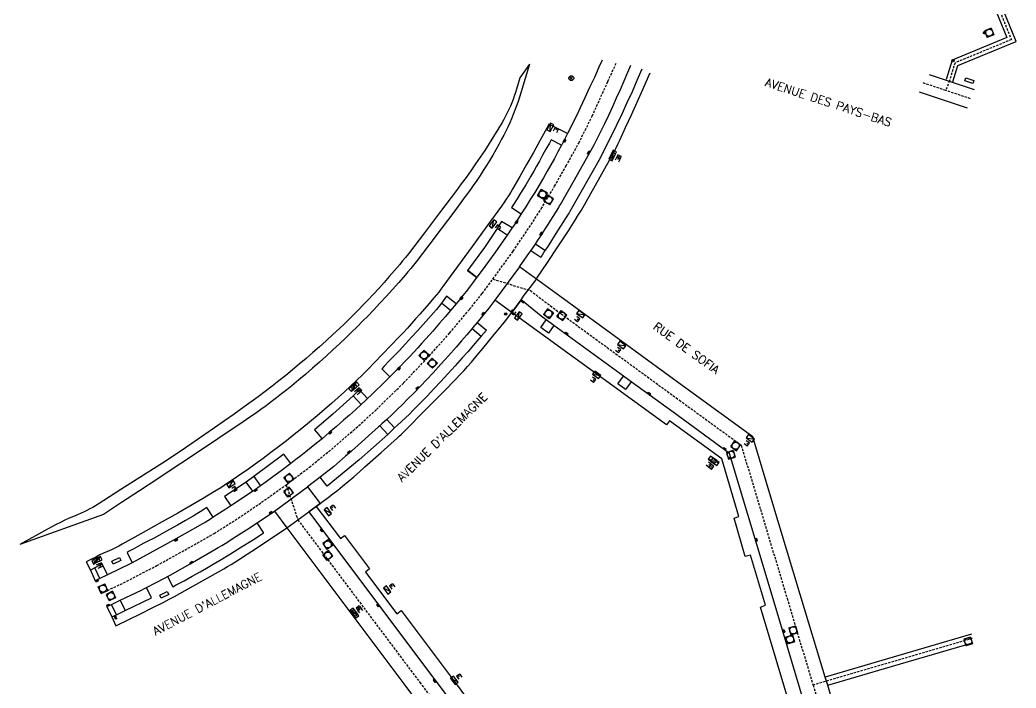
# Model space of a CAD drawing. Header units: millimetres. Extents: x 146507 to 147000, y 144298 to 145000.
# Drawn here: x 146753.6 to 146963.9, y 144718.9 to 144860 of the extents above; entities that cross this region are included whole.
import ezdxf
from ezdxf.enums import TextEntityAlignment as Align

# ---------------------------------------------------------------- set-up
doc = ezdxf.new("R2010")
doc.units = ezdxf.units.MM
doc.linetypes.add('DASHED', pattern=[0.75, 0.5, -0.25])
doc.layers.get('0').update_dxf_attribs({"linetype": 'CONTINUOUS'})
for name, color, linetype in [('w0001', 6, 'DASHED'), ('W0006', 2, 'CONTINUOUS'), ('w0008', 7, 'CONTINUOUS'), ('w0014', 7, 'CONTINUOUS'), ('W0060', 7, 'DASHED'), ('W0061', 7, 'CONTINUOUS'), ('W0210', 2, 'CONTINUOUS'), ('W0213', 2, 'CONTINUOUS'), ('w0400', 7, 'CONTINUOUS'), ('w0420', 7, 'CONTINUOUS'), ('W0421', 7, 'CONTINUOUS'), ('W0425', 7, 'CONTINUOUS'), ('W0430', 7, 'CONTINUOUS'), ('w0469', 7, 'CONTINUOUS'), ('w0856', 7, 'CONTINUOUS'), ('W0989', 7, 'CONTINUOUS')]:
    doc.layers.add(name, color=color, linetype=linetype)
doc.styles.get("Standard").update_dxf_attribs({"font": 'romans.shx', "width": 0.85})

# ---------------------------------------------------------------- blocks, each defined once
blk = doc.blocks.new('T469')
at = {"color": 0, "linetype": 'Continuous', "flags": 128}
for points in [[(-0.35, 0.35), (0.35, -0.35)], [(-0.35, -0.35), (0.35, 0.35)]]:
    blk.add_lwpolyline(points, dxfattribs=at)
at = {"color": 0, "linetype": 'Continuous'}
blk.add_circle((0, 0), 0.5, dxfattribs=at)
blk = doc.blocks.new('t430')
at = {"flags": 128}
for points in [[(0.8, 0.8), (-0.8, 0.8)], [(-0.8, 0.8), (-0.8, 0)], [(0.8, 0.8), (-0.8, 0)], [(-0.8, 0), (0.8, 0)], [(-0.4, 2.1), (0.4, 2.1)], [(-0.4, 2.1), (-0.4, 1.3)], [(-0.4, 1.7), (0, 1.7)], [(-0.4, 1.3), (0.4, 1.3)], [(0.8, 0), (0.8, 0.8)]]:
    blk.add_lwpolyline(points, dxfattribs=at)
blk = doc.blocks.new('T400')
for p, q in [((-0.15, 0.3), (0.15, 0.3)), ((-0.15, -0.25), (-0.15, 0.3)), ((-0.15, 0.15), (0.15, 0.15)), ((-0.15, 0), (0.15, 0)), ((0.15, 0.3), (0.15, -0.25)), ((-0.15, -0.15), (0.15, -0.15)), ((-0.15, -0.25), (-0.15, -0.3)), ((-0.15, -0.3), (0.15, -0.3)), ((0.15, -0.3), (0.15, -0.25))]:
    blk.add_line(p, q)
blk = doc.blocks.new('T420')
for p, q in [((0.75, 0.75), (-0.75, 0.75)), ((-0.75, 0.75), (-0.75, -0.75)), ((0.75, 0.75), (0.75, -0.75)), ((0.75, -0.75), (-0.75, -0.75))]:
    blk.add_line(p, q)
blk.add_ellipse((0, 0), major_axis=(-0.53, 0.53), ratio=1, start_param=3.926991, end_param=10.210176)
blk = doc.blocks.new('T425')
for p, q in [((-0.15, 0.6), (0.15, 0.6)), ((-0.15, 0.6), (-0.15, 0.3)), ((-0.15, 0.3), (0.15, 0.3)), ((-0.15, 0.15), (0.15, 0.15)), ((-0.15, -0.15), (-0.15, 0.15)), ((0, 0.45), (0.15, 0.45)), ((0.15, 0.45), (0.15, 0.3)), ((0.15, 0.15), (0.15, -0.15)), ((0.15, -0.15), (-0.15, -0.15))]:
    blk.add_line(p, q)
blk.add_ellipse((0, 0), major_axis=(-0.106, 0.106), ratio=1, start_param=3.926991, end_param=10.210176)
blk = doc.blocks.new('T856')
for p, q in [((-0.125, 0), (0.125, 0)), ((0, 0.125), (0, -0.125))]:
    blk.add_line(p, q)
blk.add_ellipse((0, 0), major_axis=(-0.177, 0.177), ratio=1, start_param=3.9269908, end_param=10.2101761)

msp = doc.modelspace()

# ---------------------------------------------------------------- linework, layer by layer
at = {"layer": 'w0001'}
for points in [[(146874.4, 144839.67), (146877.7, 144846.97), (146879.52, 144850.94)], [(146954.26, 144843.33), (146949.03, 144845.07), (146944.17, 144846.69)], [(146770.71, 144738.88), (146776.17, 144741.49), (146782.5, 144744.8), (146789.73, 144748.8), (146794.59, 144751.56), (146799.04, 144754.4), (146804.01, 144757.71), (146809.79, 144761.84), (146814.69, 144765.55), (146819.33, 144769.32), (146823.98, 144773.3), (146828.83, 144777.71), (146834.57, 144783.33), (146839.98, 144789.01), (146844.29, 144793.86), (146848.51, 144798.88), (146851.19, 144802.24), (146853.44, 144805.26), (146857.73, 144811.17), (146860.7, 144815.55), (146863.62, 144820.09), (146866.46, 144824.88), (146868.9, 144829.15), (146871.56, 144833.97), (146874.4, 144839.67)], [(146853.44, 144805.26), (146861.36, 144802.82), (146867.83, 144797.93), (146892.8, 144779.7), (146905.85, 144770.21), (146909.91, 144756.68), (146915.53, 144737.89), (146921.01, 144719.57), (146921.69, 144717.29), (146922.01, 144716.23), (146925.81, 144703.46), (146931.98, 144682.71), (146936.56, 144667.3), (146940.52, 144654), (146943.97, 144642.13), (146946.45, 144633.82)], [(146809.79, 144761.84), (146812.27, 144754.44), (146826.17, 144735.9), (146838.01, 144720.12), (146850.86, 144703), (146863.75, 144685.84), (146870.95, 144676.19), (146874.57, 144671.35), (146876.09, 144668.82)]]:
    msp.add_lwpolyline(points, dxfattribs=at)
at = {"layer": 'W0006'}
for points in [[(146884.87, 144849.57), (146883.84, 144847.19), (146882.8, 144844.81), (146881.74, 144842.45), (146880.65, 144840.09), (146879.54, 144837.75), (146878.41, 144835.42), (146877.24, 144833.1), (146876.05, 144830.81), (146869.68, 144819.54), (146869.51, 144819.24), (146869.33, 144818.94), (146867.1, 144815.43), (146864.86, 144811.93), (146864.43, 144811.26), (146862.4, 144812.64)], [(146867.9, 144833.5), (146865.74, 144834.62), (146865.35, 144833.95), (146864.63, 144832.7), (146863.93, 144831.44), (146863.25, 144830.18), (146862.67, 144829.11), (146862.07, 144828.05), (146861.47, 144827), (146860.39, 144825.18), (146859.29, 144823.37), (146858.55, 144822.19), (146857.8, 144821.02), (146857.37, 144820.35), (146859.41, 144819.01)], [(146856.42, 144814.5), (146854.36, 144815.91), (146851.63, 144811.91), (146848.07, 144807.09), (146850.02, 144805.6), (146848.06, 144807.12), (146850.01, 144805.59)], [(146844.48, 144798.63), (146842.61, 144800.21), (146842.09, 144799.57), (146841.51, 144798.87), (146840.91, 144798.17), (146839.25, 144796.29), (146837.58, 144794.42), (146836.27, 144792.99), (146834.96, 144791.56), (146833.63, 144790.14), (146832.6, 144789.06), (146831.56, 144787.98), (146830.51, 144786.91), (146829.96, 144786.35), (146831.68, 144784.64)], [(146849.04, 144794.8), (146850.94, 144793.21), (146850.44, 144792.62), (146849.3, 144791.27), (146848.15, 144789.93), (146846.98, 144788.61), (146845.48, 144786.93), (146843.95, 144785.26), (146842.41, 144783.61), (146840.98, 144782.09), (146839.54, 144780.58), (146838.09, 144779.09), (146836.63, 144777.6), (146835.81, 144776.78), (146834.98, 144775.97), (146834.14, 144775.17), (146833.29, 144774.39), (146832.69, 144773.84), (146831.05, 144775.65)], [(146825.62, 144778.8), (146823.95, 144780.59), (146819.63, 144776.74), (146815.8, 144773.45), (146817.36, 144771.56)], [(146829.56, 144774.28), (146831.23, 144772.47), (146825.19, 144767.12), (146818.47, 144761.53), (146816.97, 144763.44)], [(146810.8, 144766.34), (146809.28, 144768.28), (146802.96, 144763.62), (146804.35, 144761.59)], [(146802.74, 144760.46), (146801.36, 144762.42), (146796.76, 144759.36), (146798.08, 144757.38)], [(146794.42, 144754.97), (146793.06, 144757.04), (146792.41, 144756.62), (146791.67, 144756.15), (146790.93, 144755.69), (146790.18, 144755.24), (146788.53, 144754.27), (146786.87, 144753.32), (146785.2, 144752.37), (146784.06, 144751.74), (146782.91, 144751.12), (146781.76, 144750.52), (146780.59, 144749.93), (146779.59, 144749.42), (146778.6, 144748.89), (146777.61, 144748.35), (146776.63, 144747.8), (146776.24, 144747.58), (146777.29, 144745.38)], [(146784.71, 144742.45), (146785.9, 144740.31), (146786.6, 144740.69), (146788.28, 144741.6), (146789.95, 144742.53), (146791.61, 144743.47), (146792.98, 144744.26), (146794.35, 144745.06), (146795.71, 144745.87), (146798.04, 144747.28), (146800.36, 144748.71), (146802.67, 144750.15), (146804.97, 144751.61), (146805.01, 144751.64), (146805.03, 144751.67), (146805.04, 144751.72), (146805.03, 144751.76), (146805.01, 144751.8), (146803.67, 144753.84)], [(146770.44, 144742.04), (146769.4, 144744.3), (146768.46, 144743.82), (146769.46, 144741.58)], [(146774.76, 144737.45), (146775.8, 144735.27), (146781.35, 144737.96), (146780.29, 144740.15)], [(146771.96, 144736.17), (146773.02, 144733.94), (146773.96, 144734.37), (146772.91, 144736.57)]]:
    msp.add_lwpolyline(points, dxfattribs=at)
at = {"layer": 'w0008'}
for points in [[(146876.5, 144851.46), (146875.83, 144849.97), (146874.85, 144847.82), (146873.86, 144845.67), (146872.86, 144843.52), (146871.85, 144841.38), (146871.2, 144840.02), (146870.53, 144838.66), (146869.86, 144837.31), (146869.17, 144835.97), (146867.97, 144833.63), (146867.9, 144833.5), (146867.17, 144832.11), (146866.42, 144830.74), (146865.67, 144829.37), (146864.9, 144828.01), (146864.11, 144826.65), (146863.2, 144825.11), (146862.27, 144823.57), (146861.33, 144822.04), (146860.37, 144820.52), (146859.41, 144819.01), (146857.83, 144816.58), (146857.49, 144816.07), (146857.45, 144816), (146856.42, 144814.5), (146855.14, 144812.65), (146853.84, 144810.81), (146852.52, 144808.98), (146851.18, 144807.16), (146849.84, 144805.35), (146848.47, 144803.55), (146847.78, 144802.66), (146847.08, 144801.77), (146846.38, 144800.89), (146845.66, 144800.02), (146844.48, 144798.63), (146843.33, 144797.28), (146842.18, 144795.95), (146840.74, 144794.29), (146839.29, 144792.64), (146838.45, 144791.7), (146837.6, 144790.77), (146836.74, 144789.84), (146835.88, 144788.93), (146834.84, 144787.84), (146833.8, 144786.77), (146832.74, 144785.7), (146831.68, 144784.64), (146830.11, 144783.09), (146828.53, 144781.55), (146827.74, 144780.78), (146826.94, 144780.03), (146826.46, 144779.58), (146825.62, 144778.8), (146824.4, 144777.67), (146823.16, 144776.56), (146821.91, 144775.45), (146820.41, 144774.14), (146818.89, 144772.85), (146817.36, 144771.56), (146816.23, 144770.63), (146815.09, 144769.7), (146813.95, 144768.78), (146812.9, 144767.96), (146811.85, 144767.15), (146810.8, 144766.34), (146808.77, 144764.81), (146806.73, 144763.3), (146805.55, 144762.44), (146804.35, 144761.59), (146803.03, 144760.66), (146802.74, 144760.46), (146802.08, 144760.02), (146798.08, 144757.38), (146797.06, 144756.71), (146794.42, 144754.97), (146793.85, 144754.61), (146793.27, 144754.25), (146792.69, 144753.9), (146792.1, 144753.57), (146788.41, 144751.5), (146784.71, 144749.45), (146781, 144747.41), (146777.29, 144745.38), (146776.99, 144745.22), (146772.06, 144742.83), (146770.44, 144742.04), (146769.46, 144741.58)], [(146927.59, 144707.54), (146924.11, 144719.56), (146923.58, 144721.24), (146918.27, 144738.7), (146912.54, 144757.8), (146908.33, 144771.96), (146894.14, 144782.25), (146872.03, 144798.41), (146867.56, 144801.68), (146859.04, 144807.84), (146859.71, 144808.79), (146861.05, 144810.69), (146861.42, 144811.22), (146862.27, 144812.44), (146862.4, 144812.64), (146862.87, 144813.33), (146863.33, 144814.03), (146863.78, 144814.73), (146864.97, 144816.6), (146866.15, 144818.48), (146867.32, 144820.37), (146867.51, 144820.69), (146867.7, 144821.02), (146870.64, 144826.19), (146873.58, 144831.38), (146874.19, 144832.48), (146874.79, 144833.58), (146875.37, 144834.7), (146875.95, 144835.82), (146876.51, 144836.95), (146877.05, 144838.08), (146877.9, 144839.88), (146878.73, 144841.68), (146879.55, 144843.49), (146880.35, 144845.3), (146881.14, 144847.12), (146881.92, 144848.95), (146882.54, 144850.42)], [(146945.5, 144848.47), (146955.05, 144845.27)], [(146953.59, 144841.32), (146943.51, 144844.69)], [(146863.63, 144797.45), (146859.43, 144800.87), (146857.45, 144798.22), (146853.87, 144800.83), (146852.55, 144799.13), (146851.92, 144798.33), (146851.28, 144797.54), (146850.69, 144796.81), (146850.1, 144796.08), (146849.21, 144795.01), (146849.04, 144794.8), (146847.95, 144793.49), (146846.84, 144792.2), (146845.71, 144790.91), (146844.09, 144789.09), (146842.46, 144787.28), (146840.81, 144785.48), (146839.48, 144784.07), (146838.14, 144782.66), (146836.8, 144781.26), (146835.43, 144779.88), (146834.36, 144778.8), (146833.26, 144777.74), (146832.16, 144776.69), (146831.05, 144775.65), (146830.01, 144774.69), (146829.56, 144774.28), (146829.32, 144774.07), (146823.56, 144768.94), (146822.33, 144767.85), (146821.08, 144766.78), (146819.83, 144765.72), (146818.89, 144764.95), (146817.93, 144764.19), (146816.97, 144763.44), (146814.29, 144761.4), (146816.96, 144757.92), (146816.13, 144757.28), (146814.58, 144756.13), (146828.87, 144737.07), (146840.96, 144720.98), (146851.73, 144706.64)], [(146920.05, 144712.75), (146912.79, 144737.08), (146907.27, 144755.55), (146903.37, 144768.46), (146891.47, 144777.16), (146882.65, 144783.59), (146881.02, 144784.78), (146866.29, 144795.47), (146864.68, 144796.69), (146863.63, 144797.45)], [(146771.96, 144736.17), (146772.91, 144736.57), (146774.76, 144737.45), (146777, 144738.54), (146779.24, 144739.62), (146779.77, 144739.88), (146780.29, 144740.15), (146784.26, 144742.21), (146784.71, 144742.45), (146785.03, 144742.62), (146785.34, 144742.79), (146790.05, 144745.47), (146794.75, 144748.15), (146795.47, 144748.57), (146796.18, 144749), (146796.89, 144749.44), (146799.16, 144750.89), (146801.42, 144752.36), (146803.67, 144753.84), (146807.3, 144756.24), (146809.96, 144752.74), (146823.46, 144734.73), (146835.07, 144719.27), (146849.99, 144699.37)]]:
    msp.add_lwpolyline(points, dxfattribs=at)
at = {"layer": 'w0014'}
for points in [[(146773.02, 144733.94), (146773.86, 144732.1), (146776.58, 144733.42), (146779.06, 144734.62), (146781.53, 144735.84), (146783.99, 144737.08), (146785.12, 144737.67), (146786.24, 144738.26), (146787.35, 144738.88), (146791.99, 144741.49), (146796.62, 144744.12), (146797.41, 144744.57), (146798.2, 144745.04), (146798.98, 144745.52), (146799.75, 144746), (146801.54, 144747.16), (146803.33, 144748.32), (146805.11, 144749.5), (146806.89, 144750.68), (146809.96, 144752.74), (146814.58, 144756.13), (146816.13, 144757.28), (146816.96, 144757.92), (146817.63, 144758.41), (146818.65, 144759.17), (146819.67, 144759.94), (146820.68, 144760.73), (146821.67, 144761.53), (146822.88, 144762.53), (146824.08, 144763.54), (146825.26, 144764.57), (146826.43, 144765.6), (146829.84, 144768.66), (146833.25, 144771.71), (146833.67, 144772.1), (146834.09, 144772.48), (146834.45, 144772.83), (146834.81, 144773.18), (146839.38, 144777.78), (146843.95, 144782.39), (146844.8, 144783.26), (146845.64, 144784.14), (146846.47, 144785.02), (146847.28, 144785.92), (146848.09, 144786.83), (146848.89, 144787.74), (146850.11, 144789.17), (146851.33, 144790.62), (146852.53, 144792.07), (146853.73, 144793.53), (146854.91, 144795), (146856.08, 144796.48), (146857.45, 144798.22), (146859.43, 144800.87), (146859.93, 144801.62), (146860.28, 144802.12), (146860.64, 144802.61), (146861, 144803.1), (146861.38, 144803.58), (146861.73, 144804.03), (146862.08, 144804.48), (146862.41, 144804.94), (146862.73, 144805.42), (146864.96, 144808.75), (146867.17, 144812.1), (146869.37, 144815.45), (146870.1, 144816.58), (146870.82, 144817.72), (146871.53, 144818.86), (146871.83, 144819.35), (146872.11, 144819.84), (146875.08, 144825.09), (146878.04, 144830.33), (146878.5, 144831.17), (146878.95, 144832.01), (146879.38, 144832.85), (146879.8, 144833.71), (146880.21, 144834.57), (146881.46, 144837.24), (146882.69, 144839.92), (146883.9, 144842.61), (146885.11, 144845.3), (146886.3, 144848), (146886.63, 144848.76)], [(146869.17, 144835.97), (146865.25, 144837.96), (146864.8, 144837.13), (146863.41, 144834.56), (146861.99, 144832), (146860.56, 144829.45), (146859.12, 144826.9), (146857.66, 144824.37), (146857.21, 144823.6), (146856.74, 144822.85), (146856.26, 144822.11), (146855.77, 144821.38), (146855.26, 144820.66), (146852.18, 144816.4), (146849.09, 144812.16), (146845.99, 144807.92), (146842.88, 144803.69), (146842.44, 144803.1), (146841.99, 144802.52), (146841.53, 144801.95), (146841.06, 144801.38), (146839.53, 144799.6), (146838, 144797.83), (146837.13, 144796.84), (146836.26, 144795.86), (146835.4, 144794.91), (146834.54, 144793.98), (146833.67, 144793.05), (146831.92, 144791.21), (146830.16, 144789.38), (146828.39, 144787.56), (146827.16, 144786.31), (146825.91, 144785.07), (146824.65, 144783.84), (146823.37, 144782.63), (146822.08, 144781.43), (146820.78, 144780.25), (146819.46, 144779.08), (146817.89, 144777.72), (146816.31, 144776.37), (146814.71, 144775.04), (146813.1, 144773.73), (146811.48, 144772.42), (146809.85, 144771.14), (146808.2, 144769.87), (146806.57, 144768.63), (146804.93, 144767.41), (146803.27, 144766.21), (146801.61, 144765.02), (146800.21, 144764.05), (146798.81, 144763.09), (146797.4, 144762.15), (146795.98, 144761.23), (146794.7, 144760.42), (146793.4, 144759.62), (146792.1, 144758.84), (146790.79, 144758.08), (146786.91, 144755.86), (146783.02, 144753.65), (146779.12, 144751.46), (146775.21, 144749.29), (146774.5, 144748.9), (146773.78, 144748.54), (146773.06, 144748.19), (146772.32, 144747.86), (146771.4, 144747.45), (146770.49, 144747.02), (146769.59, 144746.58), (146768.69, 144746.12), (146767.61, 144745.55), (146768.46, 144743.82)], [(146857.49, 144816.07), (146855.28, 144817.43), (146854.36, 144815.91)], [(146864.43, 144811.26), (146863.56, 144809.8), (146861.42, 144811.22)], [(146859.04, 144807.84), (146853.87, 144800.83)], [(146845.66, 144800.02), (146843.67, 144801.64), (146842.61, 144800.21)], [(146890.07, 144774.46), (146857.45, 144798.22)], [(146850.1, 144796.08), (146852.1, 144794.46), (146850.94, 144793.21)], [(146866.29, 144795.47), (146865.16, 144793.86), (146863.52, 144795.07), (146864.68, 144796.69)], [(146882.65, 144783.59), (146881.46, 144781.95), (146879.84, 144783.13), (146881.02, 144784.78)], [(146826.94, 144780.03), (146825.18, 144781.93), (146823.95, 144780.59)], [(146916.52, 144713.94), (146909.92, 144736.04), (146910.97, 144736.4), (146907.8, 144747), (146906.72, 144746.68), (146904.34, 144754.82), (146905.36, 144755.15), (146901.75, 144767.32), (146890.74, 144775.33), (146890.07, 144774.46)], [(146832.69, 144773.84), (146831.23, 144772.47)], [(146802.96, 144763.62), (146801.36, 144762.42)], [(146807.3, 144756.24), (146814.29, 144761.4)], [(146816.13, 144757.28), (146821.25, 144750.48), (146822.13, 144751.13), (146827.42, 144744.11), (146826.55, 144743.41), (146833.16, 144734.61), (146834.06, 144735.28), (146844.81, 144720.92), (146854.2, 144708.35)], [(146772.06, 144742.83), (146770.98, 144745.15), (146769.4, 144744.3)], [(146773.96, 144734.37), (146775.8, 144735.27)]]:
    msp.add_lwpolyline(points, dxfattribs=at)
at = {"layer": 'W0060'}
for points in [[(146919.25, 144940.61), (146920.55, 144939.78), (146923.15, 144937.99), (146926.28, 144936.05), (146928.06, 144934.44), (146929.63, 144932.96), (146931.34, 144931.01), (146932.49, 144929.44), (146933.54, 144927.8), (146933.71, 144927.49), (146936.94, 144919.57), (146945.21, 144899.21), (146962.89, 144855.8), (146950.99, 144850.92), (146949.81, 144847.13), (146949.03, 144845.07)], [(146954.59, 144729.42), (146935.81, 144723.9), (146921.01, 144719.57)]]:
    msp.add_lwpolyline(points, dxfattribs=at)
at = {"layer": 'W0061'}
for points in [[(146950.53, 144846.91), (146951.61, 144850.35), (146963.88, 144855.39), (146963.88, 144855.39), (146945.91, 144899.5)], [(146957.89, 144866.08), (146961.91, 144856.22), (146950.42, 144851.5), (146949.1, 144847.36)], [(146954.49, 144730.34), (146935.51, 144724.74), (146923.58, 144721.24)], [(146924.11, 144719.56), (146936.11, 144723.06), (146954.69, 144728.5)]]:
    msp.add_lwpolyline(points, dxfattribs=at)
at = {"layer": 'W0210'}
msp.add_lwpolyline([(146861.17, 144850.62), (146859.12, 144847.71), (146858.43, 144845.35), (146858.2, 144844.61), (146857.96, 144843.88), (146857.7, 144843.16), (146857.41, 144842.44), (146857.12, 144841.73), (146856.8, 144841.03), (146856.47, 144840.33), (146856.11, 144839.65), (146855.75, 144838.97), (146855.36, 144838.3), (146854.47, 144836.82), (146853.56, 144835.35), (146852.64, 144833.88), (146851.7, 144832.43), (146850.75, 144830.99), (146849.78, 144829.56), (146848.79, 144828.14), (146847.79, 144826.73), (146846.77, 144825.33), (146845.74, 144823.94), (146842.37, 144819.49), (146838.99, 144815.04), (146835.59, 144810.6), (146835, 144809.84), (146834.38, 144809.08), (146833.76, 144808.33), (146832.67, 144807.06), (146831.57, 144805.8), (146830.45, 144804.55), (146829.33, 144803.3), (146828.2, 144802.07), (146827.06, 144800.84), (146826.08, 144799.82), (146825.09, 144798.8), (146824.1, 144797.79), (146823.09, 144796.79), (146822.08, 144795.81), (146821.05, 144794.83), (146819.67, 144793.54), (146818.27, 144792.26), (146816.86, 144790.99), (146815.44, 144789.74), (146814.01, 144788.5), (146812.57, 144787.28), (146811.11, 144786.07), (146809.69, 144784.91), (146808.26, 144783.77), (146806.82, 144782.64), (146805.37, 144781.52), (146803.9, 144780.42), (146802.43, 144779.34), (146800.94, 144778.26), (146798.85, 144776.78), (146796.76, 144775.31), (146794.66, 144773.84), (146792.63, 144772.43), (146790.59, 144771.03), (146788.54, 144769.63), (146787.18, 144768.71), (146785.81, 144767.81), (146784.43, 144766.91), (146779.68, 144763.85), (146774.91, 144760.81), (146770.14, 144757.77), (146769.56, 144757.41), (146768.96, 144757.07), (146768.36, 144756.73), (146767.75, 144756.42), (146767.13, 144756.12), (146766.51, 144755.84), (146765.88, 144755.57), (146764.93, 144755.17), (146763.99, 144754.76), (146763.06, 144754.34), (146762.14, 144753.89), (146761.23, 144753.44), (146760.32, 144752.96), (146759.42, 144752.47), (146753.59, 144749.24)], dxfattribs=at)
at = {"layer": 'W0213'}
msp.add_lwpolyline([(146861.17, 144850.62), (146859.34, 144844.57), (146859.05, 144843.64), (146858.74, 144842.73), (146858.42, 144841.82), (146858.08, 144840.91), (146857.73, 144840.02), (146857.36, 144839.12), (146856.98, 144838.24), (146856.58, 144837.36), (146856.16, 144836.49), (146855.73, 144835.63), (146855.28, 144834.77), (146854.67, 144833.65), (146854.05, 144832.54), (146853.41, 144831.43), (146852.76, 144830.34), (146852.09, 144829.25), (146851.41, 144828.18), (146850.72, 144827.11), (146850.01, 144826.05), (146849.28, 144825), (146848.54, 144823.96), (146847.79, 144822.94), (146845.17, 144819.41), (146842.53, 144815.9), (146839.89, 144812.39), (146837.23, 144808.9), (146836.67, 144808.17), (146836.1, 144807.46), (146835.51, 144806.76), (146834.92, 144806.07), (146833.6, 144804.57), (146832.27, 144803.08), (146830.93, 144801.61), (146829.57, 144800.15), (146828.2, 144798.69), (146827.07, 144797.51), (146825.93, 144796.35), (146824.78, 144795.19), (146823.61, 144794.05), (146822.43, 144792.92), (146821.04, 144791.6), (146819.64, 144790.3), (146818.23, 144789.01), (146816.8, 144787.74), (146815.36, 144786.47), (146813.92, 144785.22), (146812.46, 144783.98), (146810.99, 144782.76), (146809.92, 144781.88), (146808.84, 144781.02), (146807.75, 144780.17), (146806.65, 144779.33), (146805.54, 144778.51), (146804.42, 144777.7), (146803.3, 144776.9), (146802.16, 144776.12), (146800.7, 144775.13), (146790.04, 144767.97), (146787.59, 144766.33), (146785.13, 144764.7), (146782.67, 144763.08), (146778.86, 144760.58), (146775.03, 144758.08), (146771.2, 144755.6), (146753.59, 144749.24)], dxfattribs=at)
at = {"layer": 'W0421'}
for points in [[(146953.29, 144847.77), (146954.94, 144847.18), (146954.72, 144846.53), (146953.07, 144847.11)], [(146773, 144745.71), (146774.62, 144746.49), (146774.9, 144745.86), (146773.3, 144745.09)], [(146785.01, 144738.71), (146783.42, 144737.91), (146783.12, 144738.53), (146784.7, 144739.32)]]:
    msp.add_lwpolyline(points, close=True, dxfattribs=at)

# ---------------------------------------------------------------- block references
at = {"layer": 'w0400'}
for p, rotation in [((146868.55, 144834.43), 152.771450554692), ((146873.66, 144831.89), 150.8661760224197), ((146858.46, 144817.29), 147.0607038514961), ((146863.61, 144814.8), 147.1946805013303), ((146846.79, 144801.23), 143.1393083076748), ((146859.71, 144800.51), 50.88523170144553), ((146851.38, 144797.91), 141.4586093747315), ((146868.99, 144793.77), 54.03920991732678), ((146833.6, 144786.38), 135.3649225201659), ((146837.51, 144782.25), 135.9730919948988), ((146886.41, 144781.06), 53.90310994298597), ((146819.11, 144772.84), 130.4986622300655), ((146823.05, 144768.74), 131.3669252728697), ((146902.33, 144769.43), 53.83770614281963), ((146803.36, 144760.7), 125.0135596255659), ((146806.52, 144755.95), 303.4245158819976), ((146817.3, 144752.24), 216.8616946019011), ((146786.58, 144750.18), 119.031651949107), ((146909.03, 144750.23), 16.63868551009299), ((146789.79, 144745.41), 299.6049741135909), ((146769.87, 144741.58), 114.9930638025195), ((146772.18, 144736.42), 292.8029405357822), ((146829.21, 144736.42), 216.9143832867487), ((146914.82, 144730.97), 16.61088376961978), ((146841.16, 144720.46), 216.9331435407519)]:
    msp.add_blockref('T400', p, dxfattribs=dict(at, rotation=rotation))
at = {"layer": 'w0420'}
for p, rotation in [((146958.21, 144857.25), 22.32335180983784), ((146863.91, 144823.12), 238.8868666066855), ((146865.22, 144821.96), 238.8149636967375), ((146865.16, 144797.95), 324.0501916417525), ((146868.01, 144797.56), 144.0392099173268), ((146838.89, 144789.16), 227.2346253201752), ((146840.65, 144787.49), 227.4423607819188), ((146904.68, 144770.08), 143.8377061428196), ((146903.66, 144768.18), 106.8214693349194), ((146810.38, 144763.26), 216.9545553517456), ((146810.32, 144760.29), 307.4419201036649), ((146818.58, 144749.24), 35.08522258864221), ((146818.61, 144746.91), 306.861694601901), ((146771.12, 144739.91), 204.9930638025196), ((146772.8, 144738.35), 25.6556680113745), ((146916.83, 144731.12), 106.6108837696198), ((146916.15, 144729.2), 106.6108837696198), ((146953.76, 144728.77), 16.32606114089474)]:
    msp.add_blockref('T420', p, dxfattribs=dict(at, rotation=rotation))
at = {"layer": 'W0425', "rotation": 24.7266467177274}
msp.add_blockref('T425', (146773.86, 144733.65), dxfattribs=at)
at = {"layer": 'W0430'}
for p, rotation in [((146865.19, 144837.48), 241.6280856841811), ((146878.26, 144831.31), 241.9258782124335), ((146878.48, 144831.77), 241.9258782124335), ((146853.13, 144817.13), 234.1228433401845), ((146859.12, 144797.25), 53.29066041752966), ((146872.22, 144798.17), 143.8226594622205), ((146880.86, 144791.65), 143.8226594622205), ((146875.58, 144785.36), 144.0392099173268), ((146823.62, 144782.65), 223.4878094552063), ((146824.04, 144783), 223.4878094552063), ((146908.01, 144771.96), 144.0570247865325), ((146900.03, 144767.43), 143.9569390543362), ((146900.52, 144767.03), 143.9569390543362), ((146797.93, 144762.33), 213.6321346949592), ((146818.27, 144755.94), 307.0210895637503), ((146769.45, 144746.19), 207.3176439170907), ((146769.85, 144746.38), 206.2258775651599), ((146830.8, 144739.38), 306.9251909819326), ((146823.78, 144734.7), 306.9062687906527), ((146823.98, 144734.36), 306.9062687906527), ((146844.98, 144720.32), 306.7588147819006)]:
    msp.add_blockref('t430', p, dxfattribs=dict(at, rotation=rotation))
at = {"layer": 'w0469'}
msp.add_blockref('T469', (146869.99, 144847.67), dxfattribs=at)
at = {"layer": 'w0856', "rotation": 36.00787216288352}
msp.add_blockref('T856', (146957.22, 144857.25), dxfattribs=at)
at = {"layer": 'w0856'}
for p in [(146950.56, 144851.36), (146856.16, 144797.91)]:
    msp.add_blockref('T856', p, dxfattribs=at)

# ---------------------------------------------------------------- texts
at = {"layer": 'W0989'}
for s, rotation, p in [('AVENUE DES PAYS-BAS', 341.8544, (146911.01, 144846.93)), ('RUE DE SOFIA', 323.9568, (146887.63, 144795.55)), ("AVENUE D'ALLEMAGNE", 44.4301, (146833.61, 144762.96)), ("AVENUE D'ALLEMAGNE", 27.6379, (146781.84, 144730.8))]:
    msp.add_text(s, height=1.75, rotation=rotation, dxfattribs=at).set_placement(p, align=Align.MIDDLE_LEFT)

doc.saveas('drawing.dxf')
